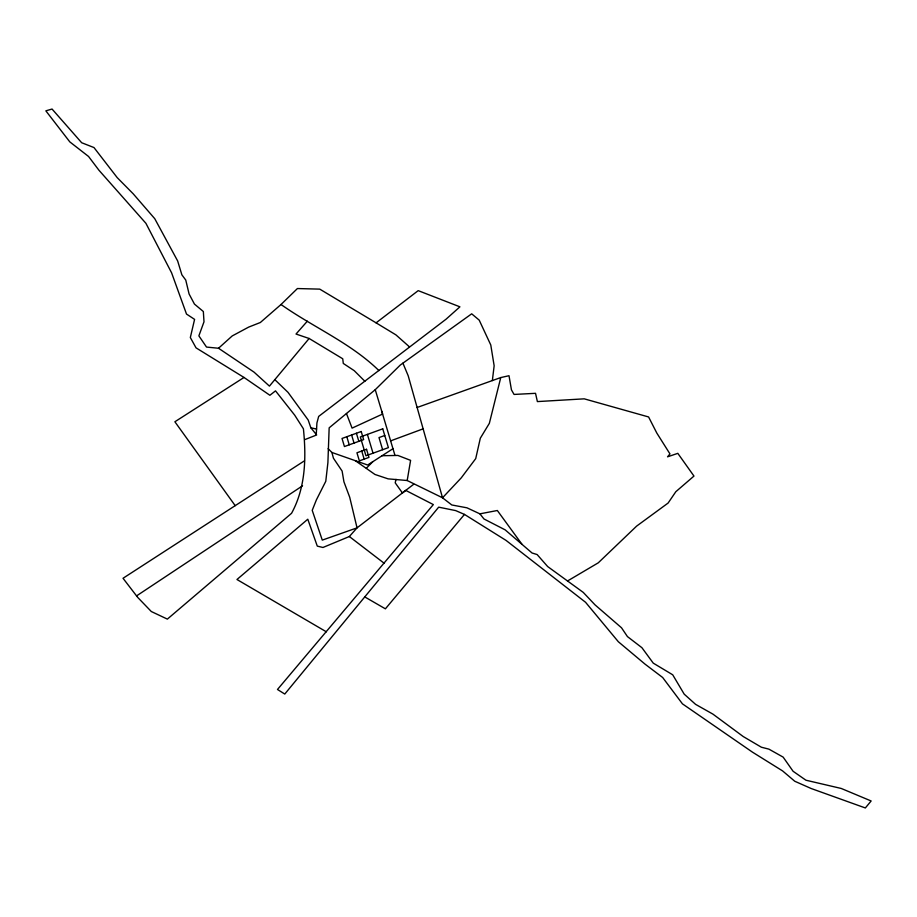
<?xml version="1.0" encoding="UTF-8"?>
<svg xmlns="http://www.w3.org/2000/svg" width="917" height="917" viewBox="0 0 917 917"><rect width="100%" height="100%" fill="white"/><g stroke="black" fill="none" stroke-linecap="round" stroke-linejoin="round"><path stroke-width="1.38" d="M304.478 460.804L123.027 578.272L137.699 597.38L151.305 611.524L167.364 619.113L291.549 513.302C305.728 487.454 306.312 457.445 303.412 428.801L294.701 415.16L275.513 390.86L269.896 395.284L244.014 377.46L196.032 347.852L190.335 337.525L194.587 319.38L186.506 314.061L171.594 272.819L145.906 223.301L98.933 170.218L88.559 156.475L69.807 141.883L45.85 110.842L52.051 109.043L81.682 142.743L93.981 147.557L117.216 177.634L133.217 193.819L154.755 218.693L177.657 260.955L181.875 274.825L185.761 280.075L189.085 293.979L194.438 304.077L203.345 311.528L203.998 321.81L198.874 335.863L206.52 347.073L218.521 348.254L254.043 372.13L269.438 386.114L309.132 338.488L342.74 358.776L343.29 363.441L354.237 370.674L364.874 381.277M492.349 380.578L494.148 365.791L490.778 344.987L479.201 320.125L471.693 313.82L400.236 365.081L375.248 389.702L329.157 427.838L327.896 462.695L325.776 481.299L316.399 499.868L312.216 510.345L322.28 540.113L357.045 527.86L405.738 490.4L433.34 504.579L277.484 689.481L284.774 694.054L438.67 507.158L455.669 510.597L464.472 514.414L506.001 540.377L585.539 602.263L618.345 641.74L645.052 664.149L662.659 677.491L682.454 703.855L752.41 752.112L782.614 770.933L794.764 781.25L811.213 788.528L865.339 807.957L871.15 800.977L841.233 788.46L805.94 780.218L793.079 771.266L783.152 757.121L768.916 749.143L761.408 747.229L743.24 736.546L712.945 714.137L695.579 704.348L684.197 694.146L672.711 674.797L653.248 663.129L641.923 647.7L627.434 636.581L621.508 627.778L595.018 604.853L583.235 592.382L547.667 566.557L537.121 554.556L532.055 552.997L505.164 529.866L483.981 518.976L479.889 513.841L466.971 507.823L451.806 504.969L442.521 497.793L407.194 480.519L388.097 478.857L374.938 474.456L355.28 460.666M316.262 434.475L316.915 422.989L318.669 416.41L446.063 319.196L459.91 306.828L418.209 290.643L376.085 322.841L319.758 289.13L297.406 288.546L281.026 304.513L260.336 322.509L248.69 327.094L232.219 335.931L218.521 348.254M407.194 480.519L410.598 460.368L397.875 455.44L382.08 455.715M396.018 479.373L395.204 482.823L402.414 492.956L413.727 484.245M567.52 580.977L598.274 562.82L636.65 526.094L668.115 503.043L675.818 491.718L693.963 476.072L677.812 453.342L667.553 456.826L669.96 453.915L656.813 433.065L648.594 416.96L584.244 398.838L537.385 401.589L535.528 393.324L514.047 394.436L511.445 389.851L509.004 375.718L500.762 377.563L489.346 423.345L480.313 438.234L475.717 458.615L461.24 477.883L442.521 497.793L408.203 375.798L402.918 363.143M464.472 514.414L385.392 608.831L364.771 596.921M307.333 321.179L296.019 334.04L309.132 338.488M326.36 631.813L236.964 579.51L307.791 519.228L317.282 546.119L322.956 547.483L349.343 536.525L357.045 527.86L349.709 497.243L343.932 481.815L342.121 471.074L333.433 458.202L331.908 452.471L328.126 448.7M366.376 468.243L372.76 461.721M136.564 595.89L302.553 485.804M392.969 448.7L367.66 465.011L331.908 452.471M244.014 377.46L174.883 421.763L235.199 505.657M304.65 439.679L316.663 434.956L310.84 427.78L308.204 420.043L288.03 392.361L274.791 379.615M390.631 440.871L423.218 428.812M384.762 435.495L378.996 437.581L382.63 449.72M417.166 407.469L500.762 377.563M479.889 513.841L497.335 510.505L522.037 544.377M310.84 427.78L316.571 429.064M376.085 322.841L395.903 334.865L409.337 346.752M281.026 304.513C313.27 327.254 350.5 342.866 378.939 370.594M349.343 536.525L384.361 563.405M346.454 413.521L352.082 428.124L382.595 414.06L375.248 389.702M381.747 411.24L394.963 455.348M367.396 434.394L373.036 453.204M356.415 433.237L358.834 441.329M361.745 451.038L364.164 459.13M351.612 434.979L354.031 443.071M346.809 436.721L349.239 444.814M361.218 431.506L342.018 438.464L344.437 446.545L363.636 439.598L361.218 431.506M382.756 428.835L360.324 436.962L365.952 455.76L388.395 447.634L382.756 428.835M366.548 449.296L356.942 452.78L359.372 460.873L368.966 457.388L366.548 449.296"/></g></svg>
